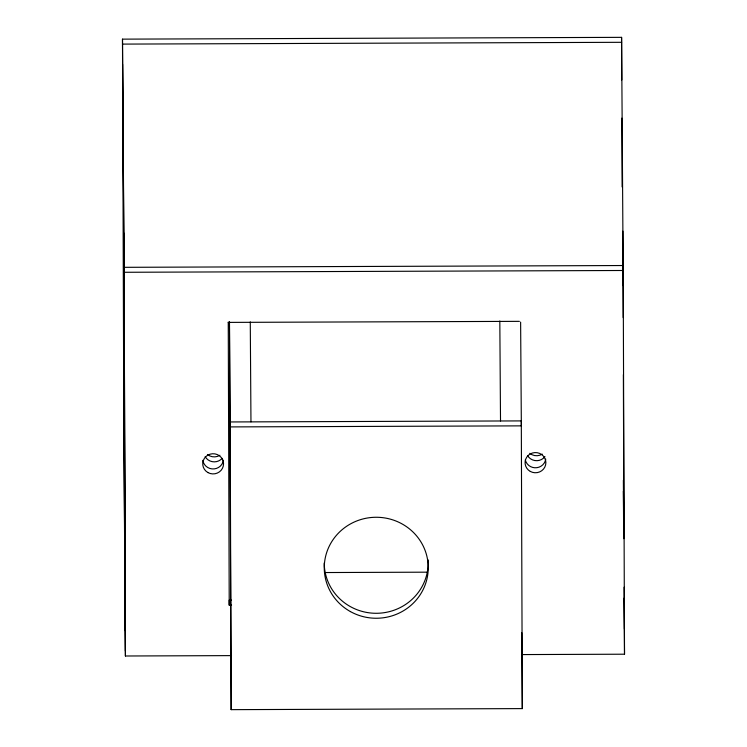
<?xml version="1.0" encoding="UTF-8"?>
<svg xmlns="http://www.w3.org/2000/svg" width="747" height="747" viewBox="0 0 747 747"><rect width="100%" height="100%" fill="white"/><g stroke="black" fill="none" stroke-linecap="round" stroke-linejoin="round"><path stroke-width="1.12" d="M123.825 427.816L122.489 39.143L621.588 37.35L623.25 285.727M122.517 44.101L621.616 42.308M122.489 39.143L124.114 272.281L623.213 270.489M228.265 322.396L519.408 321.35M324.543 572.547L427.163 572.174M231.514 600.168L229.189 600.177L229.226 605.135L231.551 605.126M123.787 422.858L125.412 655.997L231.533 655.614M521.892 654.577L624.511 654.204L623.175 265.53L124.077 267.323L125.384 651.039M231.168 709.65L522.302 708.604L521.313 420.906L230.169 421.952L231.168 709.65L229.432 321.976M623.371 480.237L623.773 538.428M624.118 587.198L624.408 629.049M623.371 491.134L623.698 537.635M624.118 598.086L624.511 654.204M520.622 322.088L521.35 425.865L230.207 426.91L229.478 321.966M521.779 632.728L522.302 708.604M499.818 320.995L500.518 420.981M250.273 321.892L250.964 421.878M122.592 64.298L124.151 287.52M123.75 407.619L125.309 630.841M622.867 231.159L623.175 317.587M623.371 374.611L623.922 538.708M621.588 37.35L621.747 79.966M621.877 118.119L622.111 186.937M228.246 322.088L229.226 605.135M124.114 272.281L125.412 655.997M123.769 232.952L124.964 581.241M223.409 460.264A10.402 10.094 -0.4 0 1 202.82 460.339M545.74 459.106A10.402 10.094 -0.4 0 1 525.29 459.891M428.124 559.905A51.991 50.488 -0.4 0 1 377.786 613.268A51.991 50.488 -0.4 0 1 324.235 562.986M222.158 458.35A10.402 10.094 -0.4 0 1 205.164 456.641M219.889 455.278A10.402 10.094 -0.4 0 1 207.461 454.465M544.955 456.632A10.402 10.094 -0.4 0 1 527.503 455.483M542.229 454.12A10.402 10.094 -0.4 0 1 529.791 453.308M207.974 472.59A10.402 10.094 -0.4 0 0 223.54 463.784A10.402 10.094 -0.4 0 0 207.918 455.1A10.402 10.094 -0.4 0 0 207.974 472.59M530.314 471.432A10.402 10.094 -0.4 0 0 545.88 462.626A10.402 10.094 -0.4 0 0 530.249 453.943A10.402 10.094 -0.4 0 0 530.314 471.432M350.408 611.578A51.991 50.488 -0.4 0 0 428.246 567.571A51.991 50.488 -0.4 0 0 350.11 524.123A51.991 50.488 -0.4 0 0 350.408 611.578"/></g></svg>
